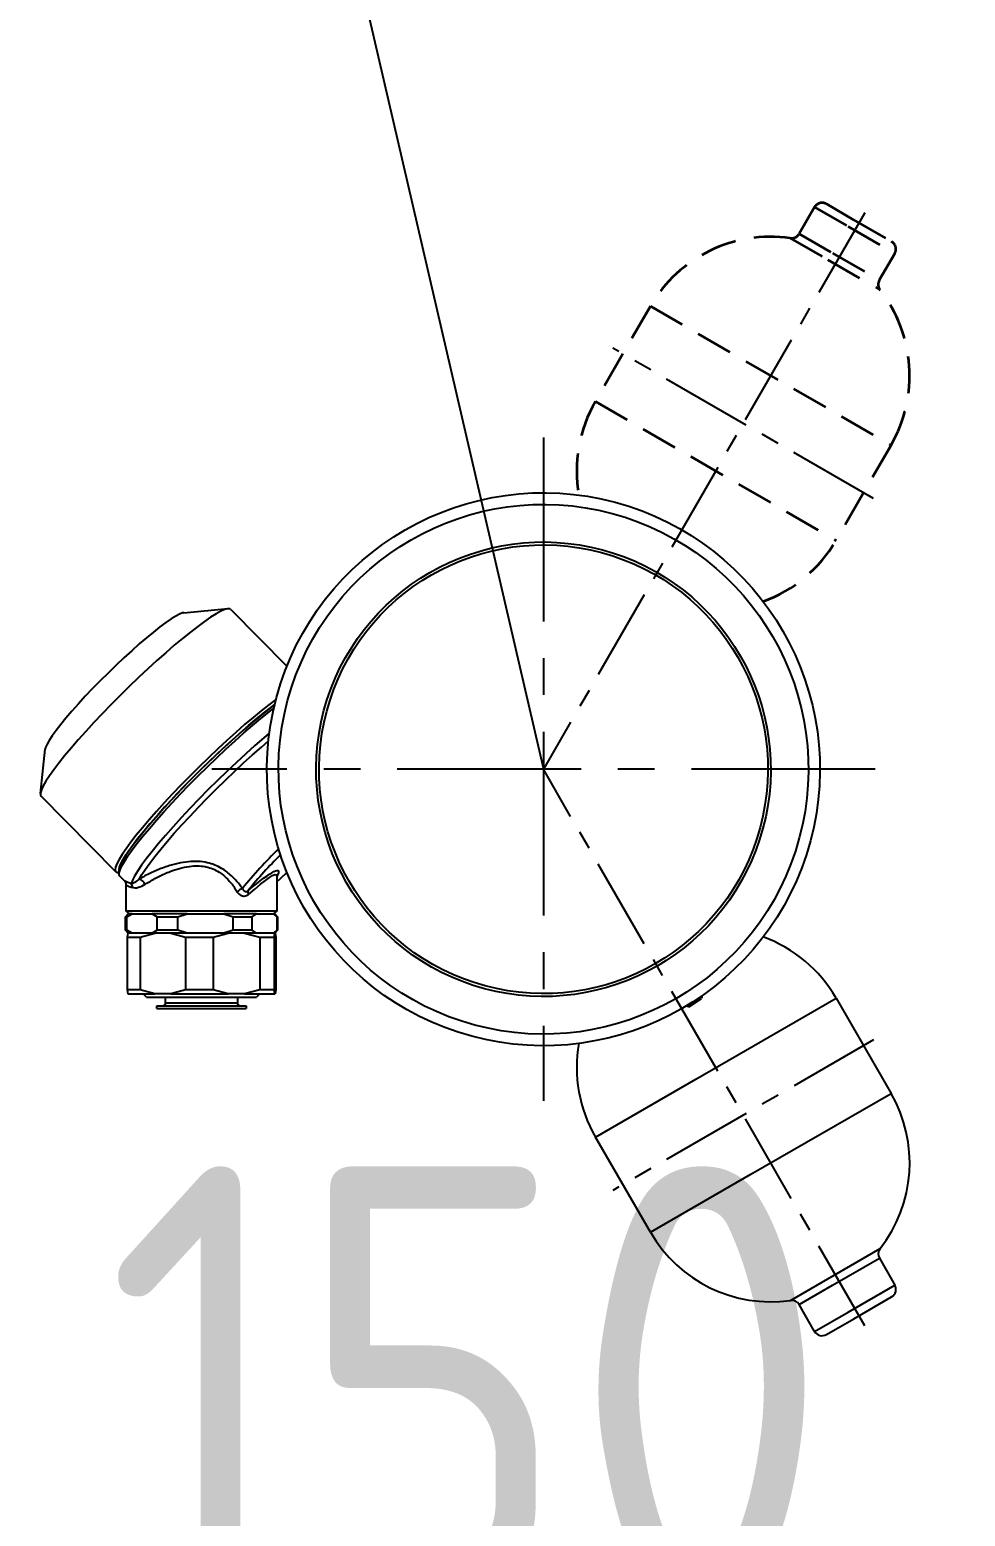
# Model space of a CAD drawing. Header units: millimetres. Extents: x -185079 to -2648, y 85916 to 249201.
# Drawn here: x -53429.8 to -53268.3, y 134010.9 to 134267.6 of the extents above; entities that cross this region are included whole.
import ezdxf

# ---------------------------------------------------------------- set-up
doc = ezdxf.new("R2010")
doc.units = ezdxf.units.MM
for name, pattern in [('CENTER', [50.800000000000004, 31.75, -6.35, 6.35, -6.35]), ('DASHDOT', [25.4, 12.7, -6.35, 0, -6.35]), ('DASHED', [19.049999999999997, 12.7, -6.35])]:
    doc.linetypes.add(name, pattern=pattern)
doc.layers.get('0').update_dxf_attribs({"color": 255, "linetype": 'DASHDOT'})
doc.layers.add('1', color=4, linetype='Continuous')
doc.layers.add('2', color=3, linetype='Continuous')
for name, color, linetype, lineweight in [('2中心线层', 1, 'CENTER', 25), ('4虚线层', 6, 'DASHED', 35), ('尺寸线层', 3, 'Continuous', 18)]:
    doc.layers.add(name, color=color, linetype=linetype, lineweight=lineweight)
doc.styles.get("Standard").update_dxf_attribs({"font": 'gbenor.shx', "bigfont": 'gbcbig.shx'})

msp = doc.modelspace()

# ---------------------------------------------------------------- linework, layer by layer
at = {"color": 4, "linetype": 'Continuous', "lineweight": 25, "extrusion": (-0.004685415688226611, -0.01745240643729067, 0.9998367168639969)}
for p, q in [((-53403.20462236859, 134166.906781039, 1887.726464738313), (-53395.57208204499, 134167.6124569137, 1887.774549956169)), ((-53395.09624921477, 134167.4925906787, 1887.774687498984), (-53385.42257518401, 134157.6718884473, 1887.64859720779)), ((-53427.98079555176, 134135.6980447404, 1887.065602609868), (-53427.15888887359, 134143.3178676936, 1887.202460178004)), ((-53414.98450423303, 134122.1410267564, 1886.889864354073), (-53427.86817108541, 134135.2205098363, 1887.057794894206)), ((-53414.40419599012, 134122.0160882134, 1886.89040294913), (-53414.61341487151, 134122.0160882134, 1886.889422511613)), ((-53414.40738152754, 134121.8069234106, 1886.886736995825), (-53414.39677889946, 134122.5031000116, 1886.898938622857)), ((-53413.42399745335, 134120.5568021521, 1886.869524124122), (-53414.28808980858, 134121.434027671, 1886.88078702758)), ((-53413.16845443108, 134115.3767496159, 1886.780302498792), (-53413.16882415704, 134119.8968095369, 1886.859199571897)), ((-53387.16923908371, 134121.4793623749, 1887.00866219575), (-53387.16873991016, 134115.3767496159, 1886.902141863411)), ((-53413.31837099986, 134114.3769019207, 1886.76214736457), (-53412.81841738195, 134114.8768257683, 1886.77321653668)), ((-53413.31818289611, 134112.0772522219, 1886.722007270506), (-53413.31837099986, 134114.3769019207, 1886.76214736457)), ((-53413.31837099986, 134114.3769019207, 1886.76214736457), (-53413.03875215252, 134114.3769019207, 1886.763457709062)), ((-53412.66841902894, 134114.8768257683, 1886.773919456091), (-53413.16845443108, 134115.3767496159, 1886.780302498792)), ((-53387.16873991016, 134115.3767496159, 1886.902141863411), (-53413.16845443108, 134115.3767496159, 1886.780302498792)), ((-53413.03875215252, 134114.3769019207, 1886.763457709062), (-53412.14987283697, 134114.8768257683, 1886.776349457332)), ((-53413.03856404879, 134112.0772522219, 1886.723317614997), (-53413.03875215252, 134114.3769019207, 1886.763457709062)), ((-53412.14987283697, 134114.8768257683, 1886.776349457332), (-53412.81841738195, 134114.8768257683, 1886.77321653668)), ((-53412.14987283697, 134114.8768257683, 1886.776349457332), (-53411.78425663195, 134114.8768257683, 1886.778062800995)), ((-53411.78425663195, 134114.8768257683, 1886.778062800995), (-53409.06327377503, 134114.8768257683, 1886.790813818787)), ((-53409.06327377503, 134114.8768257683, 1886.790813818787), (-53408.69765757001, 134114.8768257683, 1886.79252716245)), ((-53408.69765757001, 134114.8768257683, 1886.79252716245), (-53407.80869647022, 134114.3769019207, 1886.78796669591)), ((-53402.64491809946, 134114.8768257683, 1886.820891394322), (-53408.69765757001, 134114.8768257683, 1886.79252716245)), ((-53407.80869647022, 134114.3769019207, 1886.78796669591), (-53404.26765834604, 134114.3769019207, 1886.804560641001)), ((-53407.80850836648, 134112.0772522219, 1886.747826601846), (-53407.80869647022, 134114.3769019207, 1886.78796669591)), ((-53404.26765834604, 134114.3769019207, 1886.804560641001), (-53402.64491809946, 134114.8768257683, 1886.820891394322)), ((-53404.26747024231, 134112.0772522219, 1886.764420546937), (-53404.26765834604, 134114.3769019207, 1886.804560641001)), ((-53402.64491809946, 134114.8768257683, 1886.820891394322), (-53401.97746214966, 134114.8768257683, 1886.824019213621)), ((-53401.97746214966, 134114.8768257683, 1886.824019213621), (-53397.01013255041, 134114.8768257683, 1886.847297018527)), ((-53397.01013255041, 134114.8768257683, 1886.847297018527), (-53396.34267660061, 134114.8768257683, 1886.850424837825)), ((-53396.34267660061, 134114.8768257683, 1886.850424837825), (-53394.7198545698, 134114.3769019207, 1886.849303376337)), ((-53390.66360154099, 134114.8768257683, 1886.877038010687), (-53396.34267660061, 134114.8768257683, 1886.850424837825)), ((-53394.71966646604, 134112.0772522219, 1886.809163282272), (-53394.7198545698, 134114.3769019207, 1886.849303376337)), ((-53394.7198545698, 134114.3769019207, 1886.849303376337), (-53391.3974215799, 134114.3769019207, 1886.864872898231)), ((-53391.3974215799, 134114.3769019207, 1886.864872898231), (-53390.66360154099, 134114.8768257683, 1886.877038010687)), ((-53391.39723347616, 134112.0772522219, 1886.824732804167), (-53391.3974215799, 134114.3769019207, 1886.864872898231)), ((-53390.66360154099, 134114.8768257683, 1886.877038010687), (-53390.36176179622, 134114.8768257683, 1886.878452486322)), ((-53390.36176179622, 134114.8768257683, 1886.878452486322), (-53388.11541505388, 134114.8768257683, 1886.888979273437)), ((-53388.11541505388, 134114.8768257683, 1886.888979273437), (-53387.8135753091, 134114.8768257683, 1886.890393749072)), ((-53387.8135753091, 134114.8768257683, 1886.890393749072), (-53387.07967348595, 134114.3769019207, 1886.885106646718)), ((-53387.51869517505, 134114.8768257683, 1886.891775610713), (-53387.8135753091, 134114.8768257683, 1886.890393749072)), ((-53387.16873991016, 134115.3767496159, 1886.902141863411), (-53387.66869352805, 134114.8768257683, 1886.891072691302)), ((-53387.51869517505, 134114.8768257683, 1886.891775610713), (-53387.01865977293, 134114.3769019207, 1886.885392568012)), ((-53387.07948538222, 134112.0772522219, 1886.844966552653), (-53387.07967348595, 134114.3769019207, 1886.885106646718)), ((-53387.07967348595, 134114.3769019207, 1886.885106646718), (-53387.01865977293, 134114.3769019207, 1886.885392568012)), ((-53387.01865977293, 134114.3769019207, 1886.885392568012), (-53387.01847166918, 134112.0772522219, 1886.845252473948)), ((-53412.81814749397, 134111.5773283743, 1886.715624227805), (-53413.31818289611, 134112.0772522219, 1886.722007270506)), ((-53413.03856404879, 134112.0772522219, 1886.723317614997), (-53413.31818289611, 134112.0772522219, 1886.722007270506)), ((-53412.14960294899, 134111.5773283743, 1886.718757148458), (-53413.03856404879, 134112.0772522219, 1886.723317614997)), ((-53412.91037870026, 134111.5773283743, 1886.715192015692), (-53412.9998644571, 134110.8774349877, 1886.702555850604)), ((-53408.20399910287, 134111.5773283743, 1886.737246961692), (-53412.91037870026, 134111.5773283743, 1886.715192015692)), ((-53410.73989104203, 134110.8774349877, 1886.713146494772), (-53408.20399910287, 134111.5773283743, 1886.737246961692)), ((-53407.80850836648, 134112.0772522219, 1886.747826601846), (-53408.69738768203, 134111.5773283743, 1886.734934853575)), ((-53405.48737520012, 134111.5773283743, 1886.749977552636), (-53408.20399910287, 134111.5773283743, 1886.737246961692)), ((-53404.26747024231, 134112.0772522219, 1886.764420546937), (-53407.80850836648, 134112.0772522219, 1886.747826601846)), ((-53395.5578293262, 134111.5773283743, 1886.796509200484), (-53405.48737520012, 134111.5773283743, 1886.749977552636)), ((-53405.48737520012, 134111.5773283743, 1886.749977552636), (-53402.95136876303, 134110.8774349877, 1886.749644918823)), ((-53402.64464821148, 134111.5773283743, 1886.763299085448), (-53404.26747024231, 134112.0772522219, 1886.764420546937)), ((-53398.18326427117, 134110.8774349877, 1886.771989118843), (-53395.5578293262, 134111.5773283743, 1886.796509200484)), ((-53394.71966646604, 134112.0772522219, 1886.809163282272), (-53396.34240671263, 134111.5773283743, 1886.792832528951)), ((-53392.74528289038, 134111.5773283743, 1886.809689301767), (-53395.5578293262, 134111.5773283743, 1886.796509200484)), ((-53391.39723347616, 134112.0772522219, 1886.824732804167), (-53394.71966646604, 134112.0772522219, 1886.809163282272)), ((-53392.74528289038, 134111.5773283743, 1886.809689301767), (-53390.11973344749, 134110.8774349877, 1886.809776282674)), ((-53387.52211661386, 134111.5773283743, 1886.834166003614), (-53392.74528289038, 134111.5773283743, 1886.809689301767)), ((-53390.66333165302, 134111.5773283743, 1886.819445701812), (-53391.39723347616, 134112.0772522219, 1886.824732804167)), ((-53387.07948538222, 134112.0772522219, 1886.844966552653), (-53387.81330542113, 134111.5773283743, 1886.832801440197)), ((-53387.6116023707, 134110.8774349877, 1886.821529838526), (-53387.52211661386, 134111.5773283743, 1886.834166003614)), ((-53387.42619408079, 134111.5773283743, 1886.834615513952), (-53387.52211661386, 134111.5773283743, 1886.834166003614)), ((-53387.01847166918, 134112.0772522219, 1886.845252473948), (-53387.51842528707, 134111.5773283743, 1886.834183301838)), ((-53387.42619408079, 134111.5773283743, 1886.834615513952), (-53387.33659382601, 134110.8774349877, 1886.822818578305)), ((-53387.01847166918, 134112.0772522219, 1886.845252473948), (-53387.07948538222, 134112.0772522219, 1886.844966552653)), ((-53412.9998644571, 134110.8774349877, 1886.702555850604), (-53410.73989104203, 134110.8774349877, 1886.713146494772)), ((-53412.9998644571, 134110.8774349877, 1886.702555850604), (-53412.99912022056, 134101.7788209618, 1886.543740695829)), ((-53410.73989104203, 134110.8774349877, 1886.713146494772), (-53410.7391468055, 134101.7788209618, 1886.554331339996)), ((-53402.95136876303, 134110.8774349877, 1886.749644918823), (-53398.18326427117, 134110.8774349877, 1886.771989118843)), ((-53402.95136876303, 134110.8774349877, 1886.749644918823), (-53402.95062452649, 134101.7788209618, 1886.590829764047)), ((-53398.18326427117, 134110.8774349877, 1886.771989118843), (-53398.18252003464, 134101.7788209618, 1886.613173964068)), ((-53390.11973344749, 134110.8774349877, 1886.809776282674), (-53390.11898921095, 134101.7788209618, 1886.650961127898)), ((-53390.11973344749, 134110.8774349877, 1886.809776282674), (-53387.6116023707, 134110.8774349877, 1886.821529838526)), ((-53387.6116023707, 134110.8774349877, 1886.821529838526), (-53387.61085813416, 134101.7788209618, 1886.662714683751)), ((-53387.33659382601, 134110.8774349877, 1886.822818578305), (-53387.33584958947, 134101.7788209618, 1886.66400342353)), ((-53410.7391468055, 134101.7788209618, 1886.554331339996), (-53412.99912022056, 134101.7788209618, 1886.543740695829)), ((-53412.99912022056, 134101.7788209618, 1886.543740695829), (-53412.90951996579, 134101.0789275751, 1886.531943760181)), ((-53412.90951996579, 134101.0789275751, 1886.531943760181), (-53408.20314036839, 134101.0789275752, 1886.553998706183)), ((-53408.20314036839, 134101.0789275752, 1886.553998706183), (-53410.7391468055, 134101.7788209618, 1886.554331339996)), ((-53409.66727836507, 134100.5290113428, 1886.537538561786), (-53410.21731730741, 134101.0789275751, 1886.544559908757)), ((-53405.48651646566, 134101.0789275751, 1886.566729297126), (-53408.20314036839, 134101.0789275752, 1886.553998706183)), ((-53402.95062452649, 134101.7788209618, 1886.590829764047), (-53405.48651646566, 134101.0789275751, 1886.566729297126)), ((-53405.48651646566, 134101.0789275751, 1886.566729297126), (-53395.55697059174, 134101.0789275752, 1886.613260944974)), ((-53398.18252003464, 134101.7788209618, 1886.613173964068), (-53402.95062452649, 134101.7788209618, 1886.590829764047)), ((-53395.55697059174, 134101.0789275752, 1886.613260944974), (-53398.18252003464, 134101.7788209618, 1886.613173964068)), ((-53392.74442415593, 134101.0789275751, 1886.626441046257), (-53395.55697059174, 134101.0789275752, 1886.613260944974)), ((-53390.11898921095, 134101.7788209618, 1886.650961127898), (-53392.74442415593, 134101.0789275751, 1886.626441046257)), ((-53392.74442415593, 134101.0789275751, 1886.626441046257), (-53387.52125787939, 134101.0789275751, 1886.650917748103)), ((-53390.1175380047, 134101.0789275751, 1886.638751109867), (-53390.66748698438, 134100.5290113428, 1886.626575020546)), ((-53387.61085813416, 134101.7788209618, 1886.662714683751), (-53390.11898921095, 134101.7788209618, 1886.650961127898)), ((-53387.52125787939, 134101.0789275751, 1886.650917748103), (-53387.61085813416, 134101.7788209618, 1886.662714683751)), ((-53387.42533534632, 134101.0789275751, 1886.651367258442), (-53387.52125787939, 134101.0789275751, 1886.650917748103)), ((-53387.33584958947, 134101.7788209618, 1886.66400342353), (-53387.42533534632, 134101.0789275751, 1886.651367258442)), ((-53409.66727836507, 134100.5290113428, 1886.537538561786), (-53390.66748698438, 134100.5290113428, 1886.626575020546)), ((-53407.86713864973, 134098.5793083373, 1886.511941775841), (-53407.86717545264, 134099.0292398001, 1886.519795272505)), ((-53407.86717545264, 134099.0292398001, 1886.519795272505), (-53392.46734454411, 134099.0292398001, 1886.591961665396)), ((-53407.86713864973, 134098.5793083373, 1886.511941775841), (-53392.46730774121, 134098.5793083373, 1886.584108168731)), ((-53406.36723281469, 134099.5291636479, 1886.535550574027), (-53406.36731459894, 134100.5290113428, 1886.553002788834)), ((-53406.36723281469, 134099.5291636479, 1886.535550574027), (-53393.96736896629, 134099.5291636479, 1886.593658578691)), ((-53393.96745075053, 134100.5290113428, 1886.611110793498), (-53393.96736896629, 134099.5291636479, 1886.593658578691)), ((-53392.46734454411, 134099.0292398001, 1886.591961665396), (-53392.46730774121, 134098.5793083373, 1886.584108168731)), ((-53316.26640746485, 134098.9116135397, 1886.946999841887), (-53316.35496928763, 134099.0478023645, 1886.948962036049)), ((-53316.26640746485, 134098.9116135397, 1886.946999841887), (-53313.75158261116, 134100.5463905264, 1886.987320217754)), ((-53315.98833117302, 134098.8526601615, 1886.947273911341), (-53316.26640746485, 134098.9116135397, 1886.946999841887)), ((-53315.98833117302, 134098.8526601615, 1886.947273911341), (-53313.81049284971, 134100.268377032, 1886.982191356842)), ((-53314.78661280464, 134086.3742351928, 1886.735091271338), (-53290.57668683345, 134100.3505270058, 1887.09250312283)), ((-53313.83993002801, 134100.6827187271, 1886.989285849502), (-53313.75136820523, 134100.5465299023, 1886.98732365534)), ((-53313.75136820523, 134100.5465299023, 1886.98732365534), (-53313.81030717419, 134100.2684977315, 1886.982194333792)), ((-53290.57668683345, 134100.3505270058, 1887.09250312283), (-53281.07544542583, 134083.8985504313, 1886.849854186025)), ((-53332.14348696489, 134076.3541823221, 1886.478851225949), (-53314.78661280464, 134086.3742351928, 1886.735091271338)), ((-53305.28537139701, 134069.9222586183, 1886.492442334533), (-53281.07544542583, 134083.8985504313, 1886.849854186025)), ((-53322.64224555729, 134059.9022057476, 1886.236202289143), (-53332.14348696489, 134076.3541823221, 1886.478851225949)), ((-53322.64224555729, 134059.9022057476, 1886.236202289143), (-53305.28537139701, 134069.9222586183, 1886.492442334533)), ((-53291.99778896766, 134051.8779914208, 1886.239743035178), (-53282.9784047823, 134057.0848452335, 1886.372896470048)), ((-53291.16731506581, 134050.7502247209, 1886.223949328969), (-53283.09733974209, 134055.4089886586, 1886.3430866128)), ((-53283.09733974209, 134055.4089886586, 1886.3430866128), (-53280.4291506896, 134050.7888572564, 1886.274944650186)), ((-53298.46407541953, 134048.1450305474, 1886.144281057484), (-53291.99778896766, 134051.8779914208, 1886.239743035178)), ((-53296.9529397859, 134047.4102070974, 1886.138535980506), (-53291.16731506581, 134050.7502247209, 1886.223949328969)), ((-53288.49912601334, 134046.1300933187, 1886.155807366355), (-53280.4291506896, 134050.7888572564, 1886.274944650186)), ((-53294.28475073343, 134042.7900756951, 1886.070394017892), (-53296.9529397859, 134047.4102070974, 1886.138535980506)), ((-53287.53487013838, 134044.9548855297, 1886.139812490285), (-53280.97801518786, 134048.7401312291, 1886.236611533398)), ((-53294.28475073343, 134042.7900756951, 1886.070394017892), (-53288.49912601334, 134046.1300933187, 1886.155807366355)), ((-53292.23569022345, 134042.2411212106, 1886.070414144659), (-53287.53487013838, 134044.9548855297, 1886.139812490285))]:
    msp.add_line(p, q, dxfattribs=at)
at = {"color": 4, "linetype": 'Continuous', "lineweight": 25, "extrusion": (-0.004685415688226611, -0.01745240643729067, 0.9998367168639969), "elevation": -203.900943996327, "flags": 128}
for points in [[(-86356.8481109371, 115749.5972932652), (-86357.05076855268, 115749.6487266143), (-86357.41854180819, 115749.5573673279), (-86357.88968459058, 115749.2811765491), (-86358.45979796664, 115748.8227329968), (-86359.12355894138, 115748.1863170349), (-86359.87477015743, 115747.3778707077), (-86360.70641775809, 115746.4049422607), (-86361.61073687374, 115745.2766156648), (-86362.5792841205, 115744.0034258014), (-86363.60301643366, 115742.5972601012), (-86364.67237550044, 115741.0712475544), (-86365.77737700335, 115739.439636129), (-86366.90770384113, 115737.7176597414), (-86368.05280245659, 115735.921396021), (-86369.20198137252, 115734.0676161982), (-86370.34451101502, 115732.1736285159), (-86371.4697238926, 115730.2571166266), (-86372.56711419586, 115728.3359744855), (-86373.62643588717, 115726.4281392791), (-86374.63779836535, 115724.5514239508), (-86375.59175881141, 115722.7233508859), (-86376.47941035371, 115720.96098831), (-86377.29246522897, 115719.2807909277), (-86378.02333216288, 115717.6984462893), (-86378.66518724777, 115716.2287283203), (-86379.2120376557, 115714.8853593813), (-86379.65877759173, 115713.6808821462), (-86380.00123596544, 115712.6265424945), (-86380.23621533524, 115711.7321845113), (-86380.36152176213, 115711.0061585762), (-86380.37598529371, 115710.4552433977), (-86380.27947088791, 115710.0845827225), (-86380.1315259368, 115709.9251041908)], [(-86364.52728838097, 115746.9286892564), (-86364.74481017432, 115746.8233467264), (-86365.19722872185, 115746.4981234358), (-86365.74487149407, 115745.994009128), (-86366.3808515654, 115745.3173433328), (-86367.09717111739, 115744.4766355152), (-86367.88482201613, 115743.4824580638), (-86368.7338990945, 115742.3473133369), (-86369.6337247156, 115741.085476438), (-86370.5729830502, 115739.7128156983), (-86371.53986237972, 115738.2465931231), (-86372.52220363561, 115736.7052473119), (-86373.50765330662, 115735.1081615826), (-86374.48381879136, 115733.4754202149), (-86375.43842424247, 115731.8275558789), (-86376.35946494255, 115730.1852914247), (-86377.23535827037, 115728.5692792807), (-86378.05508935913, 115726.9998417371), (-86378.80834961477, 115725.4967153818), (-86379.48566635254, 115724.0788029008), (-86380.07852192147, 115722.7639353662), (-86380.57946081879, 115721.5686480002), (-86380.98218344721, 115720.5079722349), (-86381.28162533602, 115719.5952466835), (-86381.47402082973, 115718.8419493993), (-86381.55695044337, 115718.2575535329), (-86381.54603785346, 115717.9307502989)], [(-86345.29947712545, 115736.5865848426), (-86345.31561978869, 115736.5664538437), (-86346.25314778995, 115735.3642917614), (-86347.25045219522, 115734.0230477108), (-86348.298221442, 115732.5552445261), (-86349.38667279112, 115730.9745866902), (-86350.50564366563, 115729.2958323794), (-86351.64468653596, 115727.5346556705), (-86352.7931664657, 115725.7075001958), (-86353.94036040721, 115723.8314256137), (-86355.07555731975, 115721.9239483271), (-86356.1881581756, 115720.0028779374), (-86357.26777492036, 115718.0861509614), (-86358.30432746335, 115716.1916633622), (-86359.28813779277, 115714.3371034603), (-86360.21002033664, 115712.5397867817), (-86361.06136772607, 115710.8164943881), (-86361.83423115982, 115709.183316196), (-86362.52139462029, 115707.6555007504), (-86363.11644224735, 115706.2473128523), (-86363.61381824166, 115704.9719003728), (-86364.00887873757, 115703.8411714946), (-86364.29793516167, 115702.8656835284), (-86364.478288672, 115702.0545443427), (-86364.54825535645, 115701.4153273255), (-86364.50718195495, 115700.9540006737)], [(-86363.8215788337, 115701.1270541431), (-86363.86152489902, 115701.5867974086), (-86363.78942871132, 115702.2259588313), (-86363.60598459626, 115703.0383829374), (-86363.312959221, 115704.0162456385), (-86362.91317458006, 115705.1501295824), (-86362.41048081807, 115706.4291148467), (-86361.80971915077, 115707.8408841043), (-86361.11667524143, 115709.3718412454), (-86360.33802348175, 115711.0072423159), (-86359.48126271382, 115712.7313375094), (-86358.5546440122, 115714.5275228467), (-86357.56709122151, 115716.3785000812), (-86356.52811501501, 115718.2664432902), (-86355.44772130149, 115720.1731705486), (-86354.33631486306, 115722.0803190306), (-86353.20459915123, 115723.9695218537), (-86352.063473207, 115725.822584962), (-86350.923926697, 115727.6216623447), (-86349.79693407705, 115729.3494279033), (-86348.69334890219, 115730.9892423108), (-86347.6237993009, 115732.5253132582), (-86346.59858562054, 115733.9428475424), (-86345.62758122929, 115735.2281935335), (-86345.28426293793, 115735.6673378716)], [(-86345.28426293793, 115735.6673378716), (-86346.11330169077, 115734.5927971725), (-86347.11303790582, 115733.238694277), (-86348.16202895321, 115731.7591844693), (-86349.25017247576, 115730.1685162375), (-86350.36698905649, 115728.4820085862), (-86351.50172314122, 115726.7159035062), (-86352.6434466204, 115724.8872095547), (-86353.78116407277, 115723.0135380541), (-86354.90391865738, 115721.1129334854), (-86356.00089763378, 115719.2036997093), (-86357.06153649477, 115717.304223691), (-86358.07562070832, 115715.4327984228), (-86359.03338408907, 115713.6074467531), (-86359.92560285213, 115711.8457478163), (-86360.74368444306, 115710.1646677362), (-86361.47975028896, 115708.5803962329), (-86362.12671167329, 115707.1081907071), (-86362.6783380043, 115705.7622293028), (-86363.1293168189, 115704.5554743641), (-86363.47530494451, 115703.4995476006), (-86363.71297032639, 115702.6046181645), (-86363.840024117, 115701.8793047153), (-86363.85524271884, 115701.3305924181), (-86363.8233950494, 115701.1341416525)], [(-86363.441226873, 115700.1296487689), (-86363.58191632039, 115700.2762066464), (-86363.68363243325, 115700.6382971724), (-86363.67438978449, 115701.1808428553), (-86363.5542746702, 115701.8987780925), (-86363.32440857284, 115702.7853997159), (-86362.98693769025, 115703.8324295785), (-86362.54501289711, 115705.0300918445), (-86362.00276032616, 115706.367204264), (-86361.36524284353, 115707.8312825786), (-86360.63841277821, 115709.4086570835), (-86359.82905634667, 115711.0846002581), (-86358.94473029186, 115712.8434642724), (-86357.99369132788, 115714.6688270871), (-86356.98481904926, 115716.5436457813), (-86355.92753302469, 115718.450415678), (-86354.83170484887, 115720.3713337806), (-86353.70756597427, 115722.2884649941), (-86352.56561218263, 115724.1839095811), (-86351.41650558883, 115726.0399702861), (-86350.27097509155, 115727.8393175704), (-86349.13971620039, 115729.5651514132), (-86348.03329117481, 115731.2013581689), (-86346.96203040716, 115732.732661016), (-86345.93593597058, 115734.1447625922), (-86345.26359502312, 115735.0370543158)], [(-86344.88800388864, 115730.6533526453), (-86345.58540606113, 115729.6483520718), (-86346.72753766617, 115727.9556616444), (-86347.8951177601, 115726.1691925016), (-86349.07657190746, 115724.3066542393), (-86350.26018813674, 115722.3865105408), (-86351.43423304333, 115720.4277961425), (-86352.58706810487, 115718.4499281392), (-86353.70726505612, 115716.4725134989), (-86354.78371917934, 115714.5151546955), (-86355.80575938756, 115712.5972553854), (-86356.76325400884, 115710.7378280561), (-86357.64671122351, 115708.9553055514), (-86358.44737315827, 115707.2673583438), (-86359.15730270464, 115705.6907193632), (-86359.76946220086, 115704.2410181208), (-86360.27778319767, 115702.9326257707), (-86360.67722661587, 115701.7785126462), (-86360.9638326996, 115700.7901196821), (-86361.1347602703, 115699.9772449991), (-86361.18831489155, 115699.3479467729)], [(-86360.04998776015, 115700.467108649), (-86359.80940187597, 115701.3652346483), (-86359.46114794613, 115702.4232284093), (-86359.00855969558, 115703.6309620917), (-86358.45596960875, 115704.9768744422), (-86357.80866745615, 115706.4480814666), (-86357.07284965688, 115708.0304997646), (-86356.25555996252, 115709.7089813454), (-86355.36462202927, 115711.4674586347), (-86354.40856452474, 115713.2890982844), (-86353.3965394856, 115715.1564623132), (-86352.33823470812, 115717.0516750348), (-86351.24378100978, 115718.956594176), (-86350.1236552504, 115720.8529845473), (-86348.98858004026, 115722.7226926023), (-86347.84942109605, 115724.547820216), (-86346.7170832267, 115726.3108960178), (-86345.6024059452, 115727.9950426398), (-86344.6936826667, 115729.3280254575)], [(-86364.50718195495, 115700.9540006737), (-86364.35545195872, 115700.6748716702), (-86364.0944820299, 115700.580546467), (-86363.90634649097, 115700.6075286535)], [(-86335.70706579357, 115708.2091308236), (-86336.55018531274, 115706.8636637846), (-86336.98770985269, 115706.1861732182)]]:
    msp.add_lwpolyline(points, dxfattribs=at)
at = {"color": 4, "linetype": 'Continuous', "lineweight": 25, "extrusion": (-0.004685415688226611, -0.01745240643729067, 0.9998367168639969)}
for radius in [47.75000000050019, 45.75000000050014, 39.24927866180012, 38.74927866180014]:
    msp.add_circle((-86297.55062110435, 115736.9171127925, -203.9009439963259), radius, dxfattribs=at)
for centre, radius, start, end in [((-86270.19094102859, 115671.348474821, -203.9009439963254), 79.07438194780522, 149.2497928826654, 155.9771399041568), ((-86276.78068773018, 115675.1045166561, -203.9009439963261), 70.53386921552563, 149.5285952339659, 156.2969982818609), ((-86361.78093740717, 115698.5664535163, -203.9009439963261), 0.9807819105905883, 11.00454786347093, 52.82620462240875), ((-86359.91492775944, 115699.2834601298, -203.9009439963261), 1.191329098407244, 27.19673287494882, 96.50957066493972), ((-86340.62256822811, 115701.0499168948, -203.9009439963256), 3.068574900913996, 125.7675638997045, 145.9615312707952), ((-86340.63205287149, 115703.3560347203, -203.9009439963259), 0.7395542957472829, 172.0100644936845, 229.4374341796637), ((-86255.45568311425, 115694.86635542, -203.9009439963256), 24.00000000000036, 45.03008309189168, 85.04019486813313), ((-86350.5945156065, 115680.8949122479, -203.9009439963263), 0.5000000002011118, 285.0300831399979, 15.03008309144499), ((-86337.6529322798, 115684.3698828965, -203.9009439963263), 0.5000000002011118, 195.0300830918774, 285.0300830453674), ((-86255.45568311425, 115694.86635542, -203.9009439963256), 24.00000000000031, 185.019971315679, 225.0300830919899), ((-86242.0136020754, 115681.4383824775, -203.9009439963256), 24.00000000000037, 336.9029911583532, 45.03008309184255), ((-86242.0136020754, 115681.4383824775, -203.9009439963256), 24.00000000000037, 225.0300830919899, 293.1571750255048), ((-86218.55763163007, 115671.4350105225, -203.9009439963259), 1.500000000000687, 156.9029911579749, 225.0300830916946), ((-86216.90296132519, 115665.5416620259, -203.9009439963256), 1.499999999999989, 315.0300830913022, 45.03008309012328), ((-86231.98560457258, 115657.9929294837, -203.9009439963256), 1.500000000000737, 45.03008309169545, 113.1571750260199), ((-86226.09052175956, 115656.3444486834, -203.9009439963254), 1.500000000000028, 225.0300830913022, 315.0300830920879)]:
    msp.add_arc(centre, radius, start, end, dxfattribs=at)
at = {"color": 4, "linetype": 'Continuous', "lineweight": 25, "extrusion": (0.004685415688226602, 0.01745240643729067, -0.9998367168639968)}
msp.add_ellipse((-53400.86438318413, 134108.401152792, 1886.716200769597), major_axis=(-13.94543201642863, -13.94460161939697, -0.3087574158958216), ratio=0.08748866352591853, start_param=2.334302318659252, end_param=3.437507729782718, dxfattribs=at)
at = {"color": 4, "linetype": 'Continuous', "lineweight": 25, "extrusion": (0.004685415688226609, 0.01745240643729067, -0.9998367168639967)}
msp.add_ellipse((-53400.16796875968, 134107.6941537066, 1886.707123443104), major_axis=(12.94158358203104, 13.95226101579806, 0.3041868973031406), ratio=0.08724528637019617, start_param=5.482416285291736, end_param=6.376973082821841, dxfattribs=at)
at = {"color": 4, "linetype": 'Continuous', "lineweight": 25}
for points, knots in [([(-53393.09801008859, 134119.2754366666, 1886.942408813791), (-53393.27239018683, 134119.5116460009, 1886.945714731651), (-53393.85124192649, 134120.2957388273, 1886.95668866918), (-53394.9834301088, 134121.5420888944, 1886.973138390804), (-53396.43835418433, 134122.663051888, 1886.985887050121), (-53397.87515208933, 134123.3720890523, 1886.991530380907), (-53399.23752723252, 134123.7907949096, 1886.992454662757), (-53400.77186540252, 134123.9884750207, 1886.988715033651), (-53402.49876220006, 134123.9362530433, 1886.979710934911), (-53404.30000660196, 134123.6334282891, 1886.965984094081), (-53406.27196896096, 134123.072483488, 1886.946951686378), (-53408.27418939259, 134122.2813029646, 1886.923758660267), (-53409.85140740453, 134121.4984217033, 1886.902702138111), (-53410.67241907676, 134121.0260974473, 1886.890610187844), (-53410.9253451383, 134120.8805902421, 1886.886885064973)], [0, 0, 0, 0, 0.04266497171065688, 0.1416256404649988, 0.2434778682645758, 0.3056477259912133, 0.3695376831050997, 0.4442153448961934, 0.5217002682180775, 0.6115614299238573, 0.7040307214924727, 0.8229574975847133, 0.9454591641305351, 1, 1, 1, 1]), ([(-53409.93722128878, 134119.9536307436, 1886.875335276154), (-53409.70991329753, 134120.1002460293, 1886.878959689944), (-53408.98856638891, 134120.5655199623, 1886.890461527906), (-53407.57440908961, 134121.3599292146, 1886.910955142112), (-53405.78702163719, 134122.1736380677, 1886.933534659804), (-53403.98590359689, 134122.7805814623, 1886.952569377381), (-53402.40653696293, 134123.1189581389, 1886.965877026789), (-53400.8907355173, 134123.2242775505, 1886.974818723868), (-53399.910622273, 134123.1356705689, 1886.977865054198), (-53399.01153769236, 134122.9520179067, 1886.978872622811), (-53398.18694082367, 134122.697112492, 1886.978287393459), (-53396.92021123639, 134122.0346020289, 1886.972659227283), (-53395.63211412261, 134120.9415422687, 1886.959615844748), (-53394.66545324892, 134119.7311871742, 1886.943018733701), (-53394.16984263783, 134118.9556793293, 1886.931804566244), (-53394.02180725756, 134118.7240406272, 1886.928454973829)], [0, 0, 0, 0, 0.05588772518059864, 0.177356007433796, 0.3020657121267563, 0.3922650908494876, 0.4848176544014231, 0.553498311996336, 0.6245753280593466, 0.6337352310777709, 0.6938120029317631, 0.7561224826148648, 0.8540593593476924, 0.9564085639967927, 1, 1, 1, 1]), ([(-53413.17939366568, 134119.897617627, 1886.859164146687), (-53413.17882564399, 134119.983552706, 1886.860666827393), (-53413.17758125737, 134120.171813937, 1886.863958806906), (-53413.29538019953, 134120.417925067, 1886.86770271268), (-53413.38896363782, 134120.527893196, 1886.869183685671), (-53413.43159199035, 134120.5779849672, 1886.86985828622)], [0, 0, 0, 0, 0.3137852009160802, 0.6874211194938615, 0.9999999999999999, 0.9999999999999999, 0.9999999999999999, 0.9999999999999999]), ([(-53412.31487831797, 134120.0950327922, 1886.866661354328), (-53412.44546374886, 134120.1469640965, 1886.866955881622), (-53412.85325625197, 134120.3091353006, 1886.867875632176), (-53413.29839034838, 134120.4787410705, 1886.868750165524), (-53413.37612311721, 134120.5421640876, 1886.869492960748), (-53413.41038779173, 134120.5701210107, 1886.869820385552)], [0, 0, 0, 0, 0.2085006625084894, 0.6511063790816458, 0.9999999999999999, 0.9999999999999999, 0.9999999999999999, 0.9999999999999999]), ([(-53413.16877103195, 134119.8968095369, 1886.85919982085), (-53413.13473368846, 134119.8652693763, 1886.8588087844), (-53413.06563654019, 134119.8012416074, 1886.858014965001), (-53412.624176388, 134119.6315133132, 1886.857121076192), (-53412.23363007997, 134119.4743615429, 1886.856208122352), (-53412.11147400695, 134119.4252072102, 1886.855922566315)], [0, 0, 0, 0, 0.4001832612718427, 0.8123877864728472, 1, 1, 1, 1]), ([(-53412.31487831797, 134120.0950327922, 1886.866661354328), (-53412.1149675957, 134120.1468118854, 1886.868501989486), (-53411.73848979624, 134120.2443238089, 1886.871968328189), (-53411.18495259812, 134120.6774535544, 1886.882122694456), (-53410.9253451383, 134120.8805902421, 1886.886885064973)], [0, 0, 0, 0, 0.5310026847615533, 1, 1, 1, 1]), ([(-53409.93722128878, 134119.9536307436, 1886.875335276154), (-53410.3262773164, 134119.7426110976, 1886.869828687178), (-53410.93386136994, 134119.41306429, 1886.86122911433), (-53411.64676527586, 134119.3091642345, 1886.856074715561), (-53411.95507299868, 134119.3861521265, 1886.85597377322), (-53412.11147400695, 134119.4252072102, 1886.855922566315)], [0, 0, 0, 0, 0.4672911091819892, 0.7297628263334773, 1, 1, 1, 1]), ([(-53393.09801008859, 134119.2754366666, 1886.942408813791), (-53393.04729638412, 134119.1699769365, 1886.940805640734), (-53392.94922782347, 134118.9660422399, 1886.937705475291), (-53392.72109605349, 134118.7934987632, 1886.935762751367), (-53392.53935252108, 134118.7544365887, 1886.935932594153), (-53392.38556365843, 134118.7646744554, 1886.936831981167), (-53392.28238094083, 134118.7999121074, 1886.937930596302), (-53392.17433031595, 134118.8655952938, 1886.939583457945), (-53392.13139912769, 134118.9012320903, 1886.940406690684), (-53392.10323653817, 134118.9246096047, 1886.940946726184)], [0, 0, 0, 0, 0.259330725740973, 0.5014855701566178, 0.6710524832427325, 0.7186120730262767, 0.8811483084141254, 0.9220340377620758, 1, 1, 1, 1]), ([(-53392.03267978729, 134118.2176105193, 1886.928936517438), (-53392.08025392704, 134118.1778804972, 1886.928020078685), (-53392.25378569742, 134118.0329609861, 1886.924677270173), (-53392.62086398736, 134117.890237022, 1886.920465791501), (-53393.13469995564, 134117.934284134, 1886.918826716862), (-53393.64575102987, 134118.215623806, 1886.92134269526), (-53393.89557365127, 134118.5533765506, 1886.926067542092), (-53394.02180725756, 134118.7240406272, 1886.928454973829)], [0, 0, 0, 0, 0.08027917785829626, 0.2928268998679805, 0.5159725756767263, 0.7554243607621479, 1, 1, 1, 1])]:
    msp.add_open_spline(points, degree=3, knots=knots, dxfattribs=at)
at = {"layer": '1', "color": 3, "lineweight": -3, "ltscale": 2, "extrusion": (-0.004685415688226648, -0.01745240643729063, 0.9998367168639968), "elevation": 1.311263986281119e-08}
msp.add_lwpolyline([(-89340.74435583597, 116693.2017122206), (-79605.60479144276, 119307.2036772036), (-77739.80294518075, 112358.532017356), (-87474.94250957393, 109744.530052373)], close=True, dxfattribs=at)
at = {"layer": '1', "lineweight": -3, "ltscale": 2, "extrusion": (-0.004685415688226648, -0.01745240643729063, 0.9998367168639968), "elevation": 1.311264075806094e-08}
msp.add_lwpolyline([(-87231.2481748564, 109916.2399077064), (-77857.25883072625, 112433.2686984296), (-79666.37327405855, 119170.8235395233), (-89040.36261818874, 116653.7947488001), (-87231.2481748564, 109916.2399077064)], dxfattribs=at)
at = {"layer": '2中心线层', "lineweight": -3, "ltscale": 0.5, "extrusion": (-0.004685415688226611, -0.01745240643729067, 0.9998367168639969)}
for p, q in [((-53285.62244567514, 134235.9871970824, 1889.483292471636), (-53341.11397446512, 134139.8730181472, 1887.545551476489)), ((-53284.10176389105, 134186.6216498805, 1888.628730368578), (-53329.13671681363, 134212.6176899547, 1888.87145598377)), ((-53285.60672203117, 134043.758839212, 1886.12797084568), (-53341.11397446512, 134139.8730181472, 1887.54555147649)), ((-53284.09411612416, 134093.1243864137, 1886.996747483464), (-53329.12481626657, 134067.1283463397, 1886.331957928509))]:
    msp.add_line(p, q, dxfattribs=at)
at = {"layer": '2中心线层', "lineweight": -3, "extrusion": (-0.004685415688226611, -0.01745240643729067, 0.9998367168639969)}
for p, q in [((-53341.1186607018, 134197.1642910803, 1888.545563385142), (-53341.10928822846, 134082.5817452142, 1886.545539567839)), ((-53283.8146036165, 134139.8730181472, 1887.814066691597), (-53398.41334531373, 134139.8730181472, 1887.277036261385))]:
    msp.add_line(p, q, dxfattribs=at)
at = {"layer": '4虚线层', "color": 2, "ltscale": 0.5, "extrusion": (-0.004685415688226611, -0.01745240643729067, 0.9998367168639969)}
for p, q in [((-53292.25166215588, 134237.5049150837, 1889.478718921369), (-53287.55039811692, 134234.7911507645, 1889.453380442432)), ((-53294.30063286053, 134236.9559605992, 1889.459534932683), (-53296.96806609008, 134232.3358291969, 1889.366389279042)), ((-53294.30063286053, 134236.9559605992, 1889.459534932683), (-53288.51446173566, 134233.6159429756, 1889.428349112453)), ((-53287.55039811692, 134234.7911507645, 1889.453380442432), (-53280.99292392524, 134231.0059050651, 1889.418037517571)), ((-53296.96806609008, 134232.3358291969, 1889.366389279042), (-53291.18189496521, 134228.9958115733, 1889.335203458813)), ((-53288.51446173566, 134233.6159429756, 1889.428349112453), (-53280.44372426897, 134228.9571790379, 1889.384850128009)), ((-53298.47908151144, 134231.6010057469, 1889.346481855626), (-53292.01218437188, 134227.8680448735, 1889.311627115369)), ((-53292.01218437188, 134227.8680448735, 1889.311627115369), (-53282.99194837968, 134222.6611910608, 1889.263010603343)), ((-53291.18189496521, 134228.9958115733, 1889.335203458813), (-53283.11115749851, 134224.3370476356, 1889.291704474368)), ((-53283.11115749851, 134224.3370476356, 1889.291704474368), (-53280.44372426897, 134228.9571790379, 1889.384850128009)), ((-53322.65532825313, 134219.8438305468, 1889.027963080968), (-53332.15387822621, 134203.3918539723, 1888.696277685403)), ((-53322.65532825313, 134219.8438305468, 1889.027963080968), (-53281.08460247843, 134195.8474858629, 1888.803908666945)), ((-53332.15387822621, 134203.3918539723, 1888.696277685403), (-53290.58315245269, 134179.3955092881, 1888.472223271368)), ((-53281.084602479, 134195.8474858624, 1888.803908666933), (-53290.58315245261, 134179.3955092882, 1888.47222327137))]:
    msp.add_line(p, q, dxfattribs=at)
for centre, radius, start, end in [((-86276.06149742319, 115842.4477603003, -203.9009439963254), 1.500000000000028, 75.03008309136224, 165.0300830916494), ((-86277.27314079605, 115812.7529472795, -203.9009439963256), 24.00000000000037, 96.90299115825107, 165.0300830918391), ((-86280.33795178222, 115838.068099533, -203.9009439963252), 1.500000000000737, 276.9029911580096, 345.0300830920427), ((-86263.50269680747, 115839.0897062365, -203.9009439963254), 1.499999999999989, 345.0300830918993, 75.03008309218637), ((-86261.9827816516, 115833.1601743629, -203.9009439963254), 1.500000000000687, 165.0300830925798, 233.1571750273442), ((-86277.27314079605, 115812.7529472795, -203.9009439963256), 24.00000000000037, 345.030083091754, 53.1571750253989), ((-86282.18106596626, 115794.3977771489, -203.9009439963263), 24.00000000000031, 165.0300830918212, 205.0401948680558), ((-86282.18106596626, 115794.3977771489, -203.9009439963263), 24.00000000000036, 305.0199713156624, 345.030083091781)]:
    msp.add_arc(centre, radius, start, end, dxfattribs=at)
at = {"layer": '尺寸线层', "lineweight": -3, "ltscale": 20, "transparency": 33554687, "extrusion": (-0.004685415688226634, -0.01745240643729067, 0.9998367168639968)}
msp.add_line((-53495.73315673486, 134806.3127846658, 1898.45385515706), (-53341.11397446512, 134139.8730181471, 1887.545551475423), dxfattribs=at)

# ---------------------------------------------------------------- texts
at = {"layer": '2', "color": 3, "ltscale": 20, "transparency": 33554687, "extrusion": (-0.004685415688226648, -0.01745240643729067, 0.9998367168639968), "insert": (-53354.13724336123, 134032.8076751091, 1787.801578323802), "char_height": 77, "attachment_point": 5, "text_direction": (0.999989020035304, 6.933342788784103e-14, 0.004686129408434543)}
msp.add_mtext('150', dxfattribs=at)

doc.saveas('drawing.dxf')
